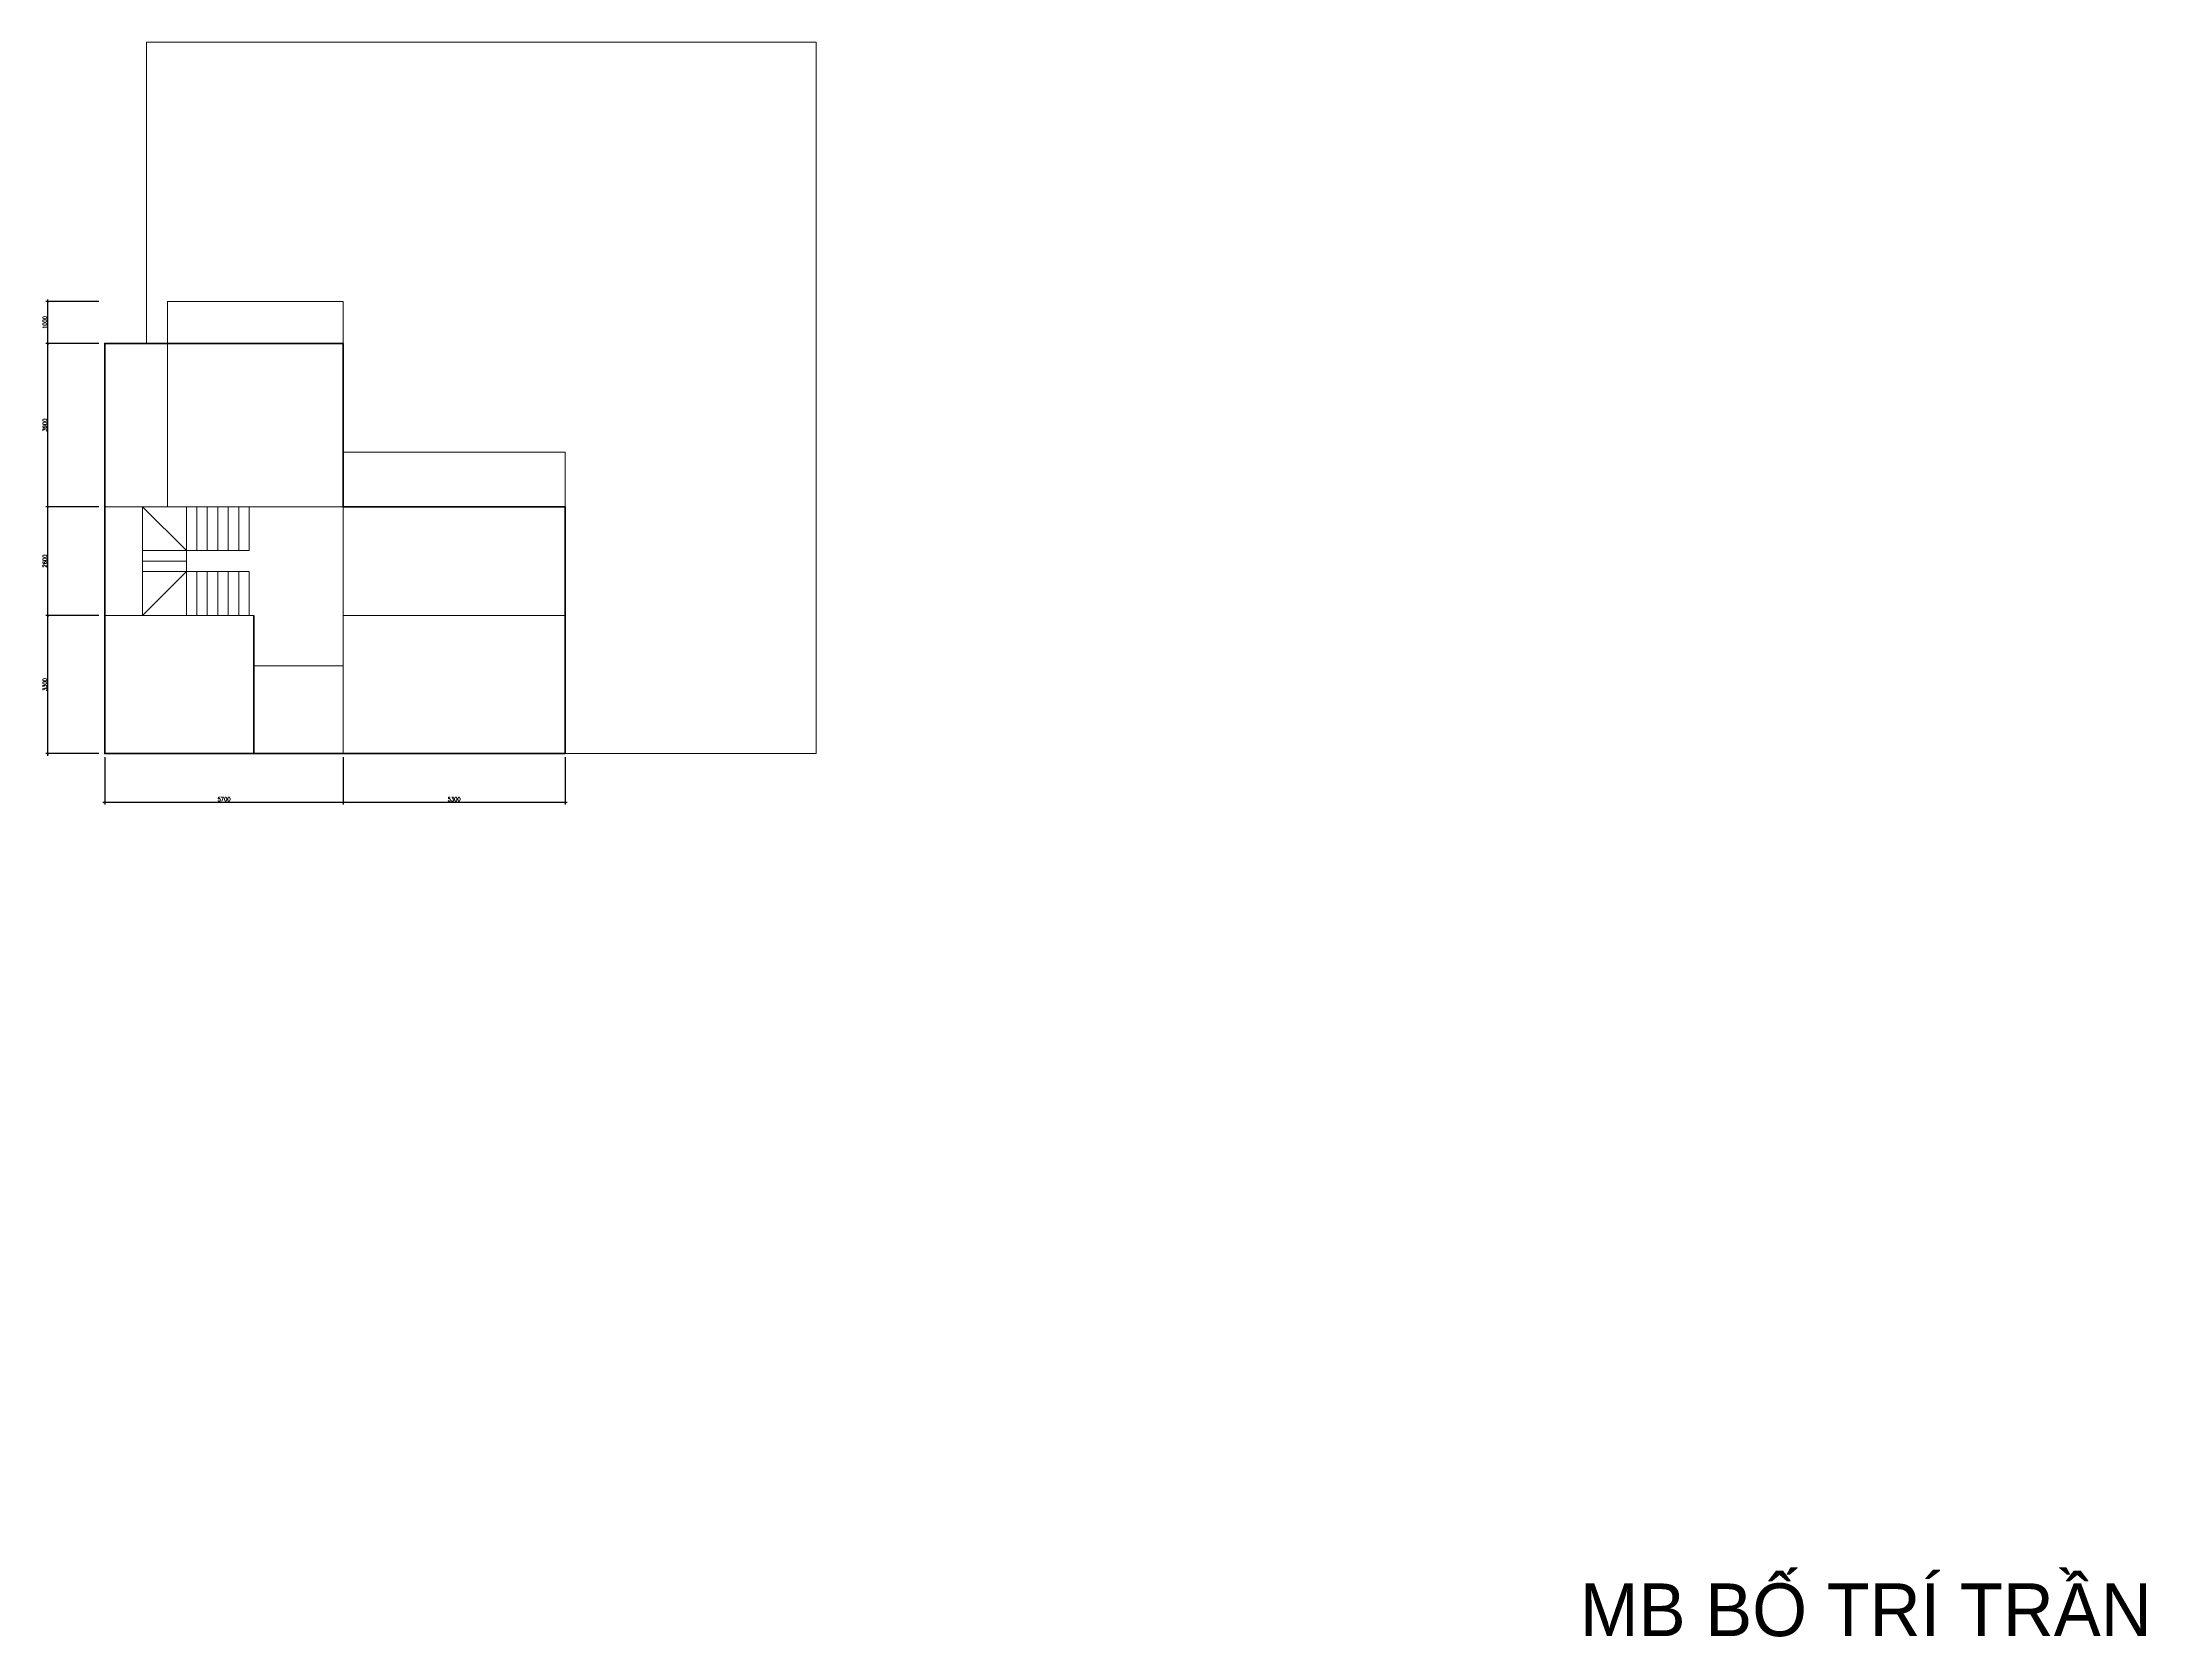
# Model space of a CAD drawing. Header units: millimetres. Extents: x -529782 to -142003, y -492574 to -273331.
# Drawn here: x -414621 to -364335, y -368231 to -330126 of the extents above; entities that cross this region are included whole.
import ezdxf

# ---------------------------------------------------------------- set-up
doc = ezdxf.new("R2010")
doc.units = ezdxf.units.MM
doc.header["$LTSCALE"] = 500
doc.header["$MEASUREMENT"] = 0
doc.header["$PDMODE"] = 3
doc.linetypes.add('CENTER', pattern=[2, 1.25, -0.25, 0.25, -0.25])
doc.layers.get('0').update_dxf_attribs({"linetype": 'CONTINUOUS', "lineweight": 13})
doc.layers.get('Defpoints').update_dxf_attribs({"color": 255, "linetype": 'CONTINUOUS', "lineweight": 13})
for name, color, linetype, lineweight in [('1.cat 30', 30, 'CONTINUOUS', 35), ('4.dim 08', 8, 'CONTINUOUS', 13), ('7.tim 67', 67, 'CENTER', 9), ('9.text \xad white', 7, 'CONTINUOUS', 15)]:
    doc.layers.add(name, color=color, linetype=linetype, lineweight=lineweight)
doc.styles.add('CA.JSC1', font='')
doc.styles.get("Standard").update_dxf_attribs({"font": 'txt.shx', "width": 0.9})
doc.styles.get('CA.JSC1').set_extended_font_data('.VnAvantH')
doc.dimstyles.new('CA 50', dxfattribs={"dimscale": 0, "dimtxt": 100, "dimasz": 50, "dimexe": 50, "dimexo": 0, "dimgap": 25, "dimtad": 1, "dimdec": 0, "dimzin": 0, "dimdsep": 46, "dimtxsty": 'Standard', "dimblk": 'ARCHTICK', "dimcen": 0.09, "dimdle": 50, "dimclrd": 256, "dimclre": 256, "dimclrt": 7, "dimadec": 0, "dimazin": 0, "dimtfac": 1, "dimtdec": 0, "dimtix": 1, "dimtmove": 2, "dimatfit": 3, "dimldrblk": 'DOT', "dimfxl": 1, "dimtolj": 1, "dimtzin": 0, "dimarcsym": 0})

# ---------------------------------------------------------------- blocks, each defined once
blk = doc.blocks.new('_ArchTick')
at = {"color": 1, "linetype": 'ByBlock', "const_width": 0.15}
blk.add_lwpolyline([(-0.5, -0.5), (0.5, 0.5)], dxfattribs=at)
blk = doc.blocks.new('*D1877')
at = {"layer": '7.tim 67', "linetype": 'Continuous', "lineweight": -2, "transparency": 16777216}
for p, q in [((-413121, -347214), (-413121, -348340)), ((-407421, -347214), (-407421, -348340)), ((-413171, -348290), (-407371, -348290))]:
    blk.add_line(p, q, dxfattribs=at)
at = {"layer": 'Defpoints', "color": 0, "linetype": 'Continuous', "transparency": 16777216}
for p in [(-413121, -347214), (-407421, -347214), (-407421, -348290)]:
    blk.add_point(p, dxfattribs=at)
at = {"layer": '7.tim 67', "linetype": 'Continuous', "lineweight": -2, "transparency": 16777216, "xscale": 50, "yscale": 50, "zscale": 50, "rotation": 180}
blk.add_blockref('_ArchTick', (-413121, -348290), dxfattribs=at)
at = {"layer": '7.tim 67', "linetype": 'Continuous', "lineweight": -2, "transparency": 16777216, "xscale": 50, "yscale": 50, "zscale": 50}
blk.add_blockref('_ArchTick', (-407421, -348290), dxfattribs=at)
at = {"layer": '7.tim 67', "color": 7, "linetype": 'Continuous', "transparency": 16777216, "insert": (-410271, -348215), "char_height": 100, "attachment_point": 5}
blk.add_mtext('\\A1;5700', dxfattribs=at)
blk = doc.blocks.new('_DOT')
at = {"color": 1, "linetype": 'ByBlock'}
blk.add_line((-0.5, 0), (-1, 0), dxfattribs=at)
at = {"color": 1, "linetype": 'ByBlock', "const_width": 0.5}
blk.add_lwpolyline([(-0.25, 0, 1), (0.25, 0, 1)], format="xyb", close=True, dxfattribs=at)
blk = doc.blocks.new('*D1878')
at = {"layer": '7.tim 67', "linetype": 'Continuous', "lineweight": -2, "transparency": 16777216}
for p, q in [((-407421, -347214), (-407421, -348340)), ((-402121, -347214), (-402121, -348340)), ((-407471, -348290), (-402071, -348290))]:
    blk.add_line(p, q, dxfattribs=at)
at = {"layer": 'Defpoints', "color": 0, "linetype": 'Continuous', "transparency": 16777216}
for p in [(-407421, -347214), (-402121, -347214), (-402121, -348290)]:
    blk.add_point(p, dxfattribs=at)
at = {"layer": '7.tim 67', "linetype": 'Continuous', "lineweight": -2, "transparency": 16777216, "xscale": 50, "yscale": 50, "zscale": 50, "rotation": 180}
blk.add_blockref('_ArchTick', (-407421, -348290), dxfattribs=at)
at = {"layer": '7.tim 67', "linetype": 'Continuous', "lineweight": -2, "transparency": 16777216, "xscale": 50, "yscale": 50, "zscale": 50}
blk.add_blockref('_ArchTick', (-402121, -348290), dxfattribs=at)
at = {"layer": '7.tim 67', "color": 7, "linetype": 'Continuous', "transparency": 16777216, "insert": (-404771, -348215), "char_height": 100, "attachment_point": 5}
blk.add_mtext('\\A1;5300', dxfattribs=at)
blk = doc.blocks.new('*D1879')
at = {"layer": '7.tim 67', "linetype": 'Continuous', "lineweight": -2, "transparency": 16777216}
for p, q in [((-413266, -343826), (-414530, -343826)), ((-414480, -347176), (-414480, -343776)), ((-413266, -347126), (-414530, -347126))]:
    blk.add_line(p, q, dxfattribs=at)
at = {"layer": 'Defpoints', "color": 0, "linetype": 'Continuous', "transparency": 16777216}
for p in [(-414480, -343826), (-413266, -343826), (-413266, -347126)]:
    blk.add_point(p, dxfattribs=at)
at = {"layer": '7.tim 67', "linetype": 'Continuous', "lineweight": -2, "transparency": 16777216, "xscale": 50, "yscale": 50, "zscale": 50}
for p, rotation in [((-414480, -343826), 90), ((-414480, -347126), 270)]:
    blk.add_blockref('_ArchTick', p, dxfattribs=dict(at, rotation=rotation))
at = {"layer": '7.tim 67', "color": 7, "linetype": 'Continuous', "transparency": 16777216, "insert": (-414555, -345476), "char_height": 100, "attachment_point": 5, "rotation": 90}
blk.add_mtext('\\A1;3300', dxfattribs=at)
blk = doc.blocks.new('*D1880')
at = {"layer": '7.tim 67', "linetype": 'Continuous', "lineweight": -2, "transparency": 16777216}
for p, q in [((-413266, -341226), (-414530, -341226)), ((-414480, -343876), (-414480, -341176)), ((-413266, -343826), (-414530, -343826))]:
    blk.add_line(p, q, dxfattribs=at)
at = {"layer": 'Defpoints', "color": 0, "linetype": 'Continuous', "transparency": 16777216}
for p in [(-414480, -341226), (-413266, -341226), (-413266, -343826)]:
    blk.add_point(p, dxfattribs=at)
at = {"layer": '7.tim 67', "linetype": 'Continuous', "lineweight": -2, "transparency": 16777216, "xscale": 50, "yscale": 50, "zscale": 50}
for p, rotation in [((-414480, -341226), 90), ((-414480, -343826), 270)]:
    blk.add_blockref('_ArchTick', p, dxfattribs=dict(at, rotation=rotation))
at = {"layer": '7.tim 67', "color": 7, "linetype": 'Continuous', "transparency": 16777216, "insert": (-414555, -342526), "char_height": 100, "attachment_point": 5, "rotation": 90}
blk.add_mtext('\\A1;2600', dxfattribs=at)
blk = doc.blocks.new('*D1881')
at = {"layer": '7.tim 67', "linetype": 'Continuous', "lineweight": -2, "transparency": 16777216}
for p, q in [((-413266, -337326), (-414530, -337326)), ((-414480, -341276), (-414480, -337276)), ((-413266, -341226), (-414530, -341226))]:
    blk.add_line(p, q, dxfattribs=at)
at = {"layer": 'Defpoints', "color": 0, "linetype": 'Continuous', "transparency": 16777216}
for p in [(-414480, -337326), (-413266, -337326), (-413266, -341226)]:
    blk.add_point(p, dxfattribs=at)
at = {"layer": '7.tim 67', "linetype": 'Continuous', "lineweight": -2, "transparency": 16777216, "xscale": 50, "yscale": 50, "zscale": 50}
for p, rotation in [((-414480, -337326), 90), ((-414480, -341226), 270)]:
    blk.add_blockref('_ArchTick', p, dxfattribs=dict(at, rotation=rotation))
at = {"layer": '7.tim 67', "color": 7, "linetype": 'Continuous', "transparency": 16777216, "insert": (-414555, -339276), "char_height": 100, "attachment_point": 5, "rotation": 90}
blk.add_mtext('\\A1;3900', dxfattribs=at)
blk = doc.blocks.new('*D1882')
at = {"layer": '7.tim 67', "linetype": 'Continuous', "lineweight": -2, "transparency": 16777216}
for p, q in [((-413266, -336326), (-414530, -336326)), ((-414480, -337376), (-414480, -336276)), ((-413266, -337326), (-414530, -337326))]:
    blk.add_line(p, q, dxfattribs=at)
at = {"layer": 'Defpoints', "color": 0, "linetype": 'Continuous', "transparency": 16777216}
for p in [(-414480, -336326), (-413266, -336326), (-413266, -337326)]:
    blk.add_point(p, dxfattribs=at)
at = {"layer": '7.tim 67', "linetype": 'Continuous', "lineweight": -2, "transparency": 16777216, "xscale": 50, "yscale": 50, "zscale": 50}
for p, rotation in [((-414480, -336326), 90), ((-414480, -337326), 270)]:
    blk.add_blockref('_ArchTick', p, dxfattribs=dict(at, rotation=rotation))
at = {"layer": '7.tim 67', "color": 7, "linetype": 'Continuous', "transparency": 16777216, "insert": (-414555, -336826), "char_height": 100, "attachment_point": 5, "rotation": 90}
blk.add_mtext('\\A1;1000', dxfattribs=at)

msp = doc.modelspace()

# ---------------------------------------------------------------- linework, layer by layer
at = {"layer": '1.cat 30'}
for p, q in [((-411621.4, -337326), (-407421.4, -337326)), ((-409561.4, -343826), (-409561.4, -347126))]:
    msp.add_line(p, q, dxfattribs=at)
msp.add_lwpolyline([(-407421.4, -337326), (-411621.4, -337326), (-411621.4, -337326), (-413121.4, -337326), (-413121.4, -347126), (-402121.4, -347126), (-402121.4, -341226), (-407421.4, -341226), (-407421.4, -337326)], dxfattribs=at)
at = {"layer": '4.dim 08'}
for p, q in [((-412121.4, -330126), (-396121.4, -330126)), ((-412121.4, -337326), (-412121.4, -330126)), ((-396121.4, -347126), (-396121.4, -330126)), ((-411621.4, -337326), (-411621.4, -336326)), ((-411621.4, -336326), (-407421.4, -336326)), ((-407421.4, -347126), (-407421.4, -336326)), ((-413121.4, -347126), (-413121.4, -337326)), ((-413121.4, -337326), (-412121.4, -337326)), ((-412121.4, -337326), (-411621.4, -337326)), ((-411621.4, -337326), (-411621.4, -341226)), ((-407421.4, -339926), (-402121.4, -339926)), ((-402121.4, -343826), (-402121.4, -339926)), ((-413121.4, -341226), (-402121.4, -341226)), ((-411171.4, -342276), (-412221.4, -341226)), ((-412221.4, -341226), (-412221.4, -343826)), ((-411171.4, -343826), (-411171.4, -341226)), ((-410921.4, -342276), (-410921.4, -341226)), ((-410671.4, -342276), (-410671.4, -341226)), ((-410421.4, -342276), (-410421.4, -341226)), ((-410171.4, -342276), (-410171.4, -341226)), ((-409921.4, -342276), (-409921.4, -341226)), ((-409671.4, -342276), (-409671.4, -341226)), ((-411171.4, -342276), (-412221.4, -342276)), ((-411171.4, -342276), (-409671.4, -342276)), ((-411171.4, -342526), (-412221.4, -342526)), ((-411171.4, -342776), (-412221.4, -342776)), ((-411171.4, -342776), (-412221.4, -343826)), ((-411171.4, -342776), (-409671.4, -342776)), ((-410921.4, -343826), (-410921.4, -342776)), ((-410671.4, -343826), (-410671.4, -342776)), ((-410421.4, -343826), (-410421.4, -342776)), ((-410171.4, -343826), (-410171.4, -342776)), ((-409921.4, -343826), (-409921.4, -342776)), ((-409671.4, -343826), (-409671.4, -342776)), ((-413121.4, -343826), (-409561.4, -343826)), ((-407421.4, -343826), (-402121.4, -343826)), ((-402121.4, -347126), (-402121.4, -343826)), ((-409561.4, -345026), (-407421.4, -345026)), ((-413121.4, -347126), (-396121.4, -347126))]:
    msp.add_line(p, q, dxfattribs=at)
msp.add_lwpolyline([(-402121.4, -343826), (-402121.4, -347126), (-407421.4, -347126), (-407421.4, -341226), (-402121.4, -341226)], dxfattribs=at)

# ---------------------------------------------------------------- texts
at = {"layer": '9.text \xad white', "style": 'CA.JSC1'}
msp.add_text('mb bè trÝ trÇn', height=1260, dxfattribs=at).set_placement((-377864.3, -368212.6))

# ---------------------------------------------------------------- dimensions: what is measured, and where the dimension line sits
at = {"layer": '7.tim 67', "color": 9, "linetype": 'Continuous'}
for base, p1, p2, picture, middle in [((-414480.3, -336326), (-413265.5, -337326), (-413265.5, -336326), '*D1882', (-414555.3, -336826)), ((-414480.3, -337326), (-413265.5, -341226), (-413265.5, -337326), '*D1881', (-414555.3, -339276)), ((-414480.3, -341226), (-413265.5, -343826), (-413265.5, -341226), '*D1880', (-414555.3, -342526)), ((-414480.3, -343826), (-413265.5, -347126), (-413265.5, -343826), '*D1879', (-414555.3, -345476))]:
    dim = msp.add_linear_dim(base=base, p1=p1, p2=p2, angle=90, dimstyle='CA 50', override={"dimscale": 1}, dxfattribs=at)
    dim.commit()
    dim.dimension.update_dxf_attribs({"geometry": picture, "text_midpoint": middle})
for base, p1, p2, picture, middle in [((-407421.4, -348290), (-413121.4, -347214.1), (-407421.4, -347214.1), '*D1877', (-410271.4, -348215)), ((-402121.4, -348290), (-407421.4, -347214.1), (-402121.4, -347214.1), '*D1878', (-404771.4, -348215))]:
    dim = msp.add_linear_dim(base=base, p1=p1, p2=p2, dimstyle='CA 50', override={"dimscale": 1}, dxfattribs=at)
    dim.commit()
    dim.dimension.update_dxf_attribs({"geometry": picture, "text_midpoint": middle})

doc.saveas('drawing.dxf')
